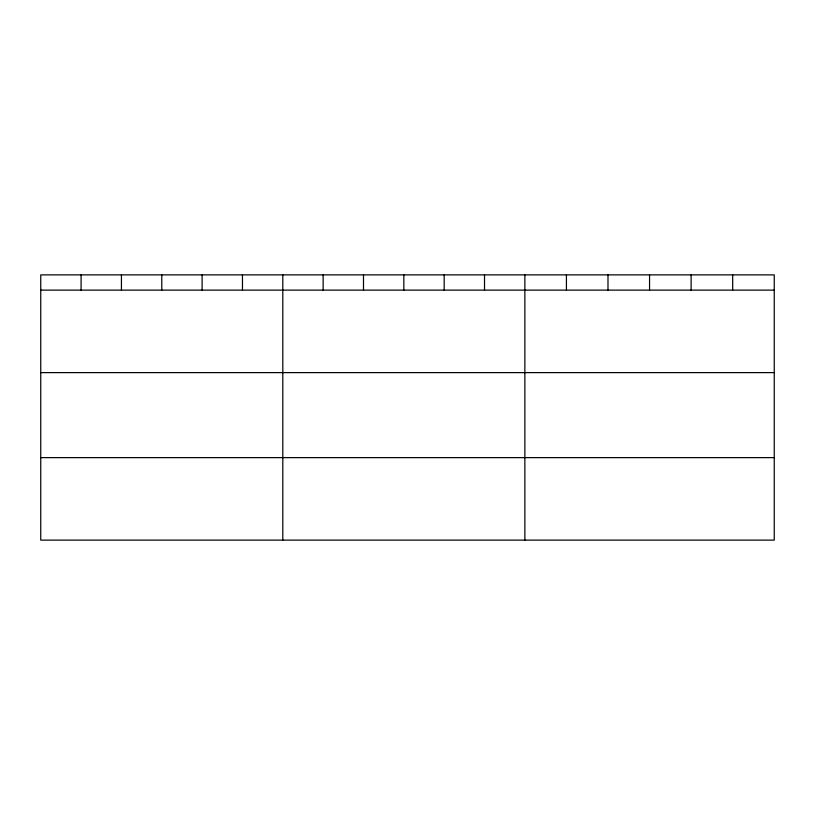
<?xml version="1.0" encoding="UTF-8"?>
<svg xmlns="http://www.w3.org/2000/svg" width="815" height="815" viewBox="0 0 815 815"><rect width="100%" height="100%" fill="white"/><g stroke="black" fill="none" stroke-linecap="round" stroke-linejoin="round"><path stroke-width="1.22" d="M774.25 372.618L774.25 274.879L40.75 274.879L40.75 540.121L774.25 540.121L774.25 372.618L40.75 372.618M40.75 290.12L774.25 290.12M40.75 457.623L774.25 457.623M732.685 274.879L732.685 290.12M691.12 274.879L691.12 290.12M649.555 274.879L649.555 290.12M607.99 274.879L607.99 290.12M566.425 274.879L566.425 290.12M524.86 274.879L524.86 540.121M484.518 274.879L484.518 290.12M444.175 274.879L444.175 290.12M403.832 274.879L403.832 290.12M363.49 274.879L363.49 290.12M323.147 274.879L323.147 290.12M282.805 274.879L282.805 540.121M242.463 274.879L242.463 290.12M202.12 274.879L202.12 290.12M161.778 274.879L161.778 290.12M121.435 274.879L121.435 290.12M81.093 274.879L81.093 290.12"/></g></svg>
